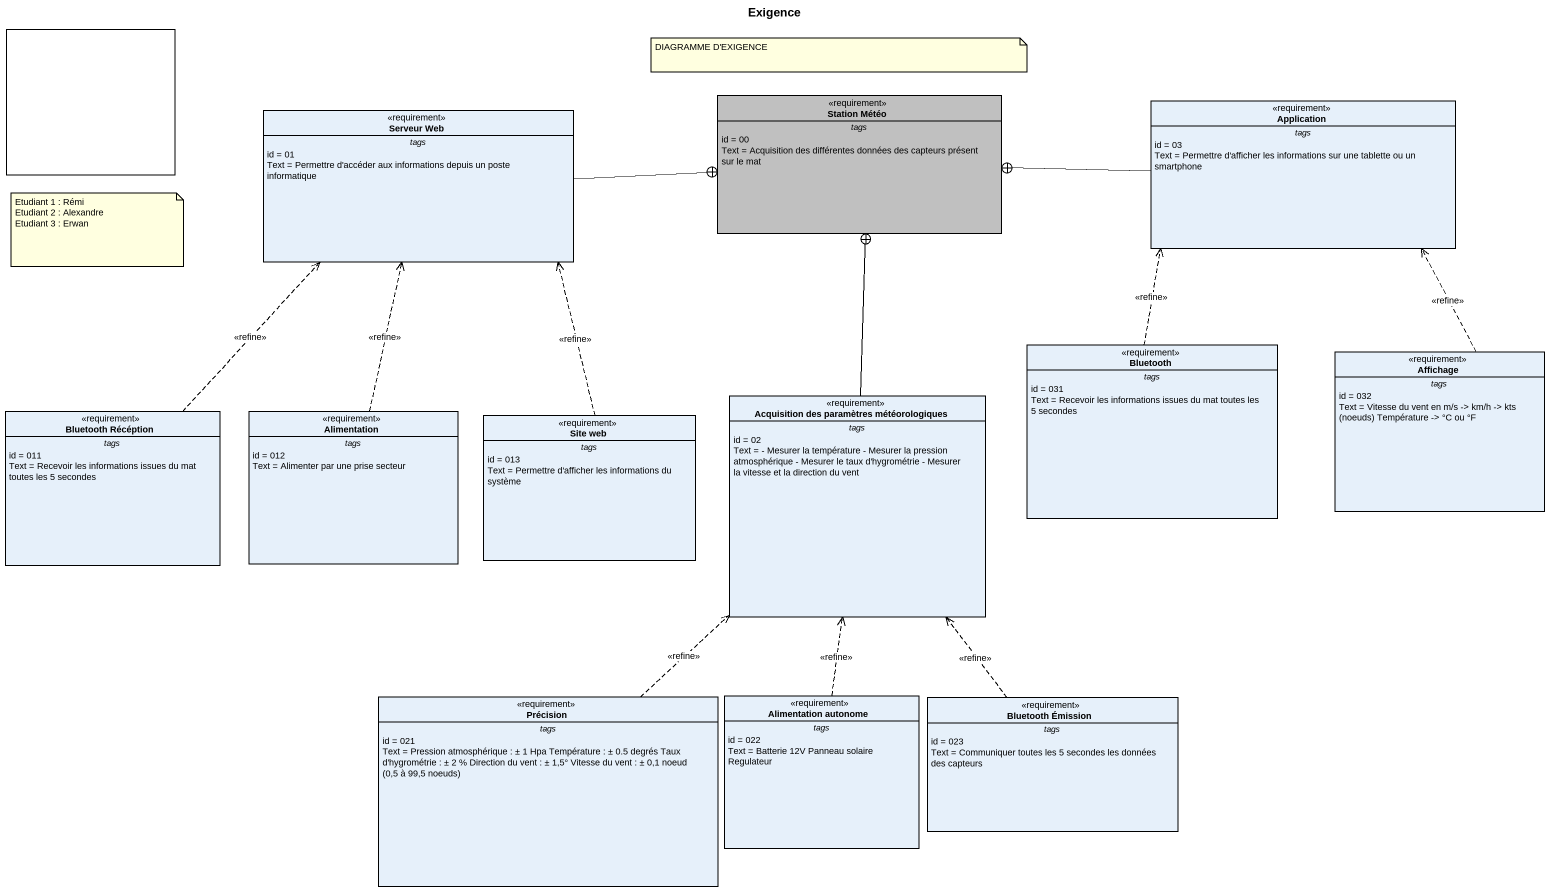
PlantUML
@startuml
title Exigence
allowmixing
hide circle
hide empty members
rectangle " " as rectangle1
class "Serveur Web" as Serveur_Web <<requirement>> {
  -- tags --
  id = 01
  Text = Permettre d'accéder aux informations depuis un poste informatique
}
class "Station Météo" as Station_Météo <<requirement>> #C0C0C0 {
  -- tags --
  id = 00
  Text = Acquisition des différentes données des capteurs présent sur le mat
}
class Application <<requirement>> {
  -- tags --
  id = 03
  Text = Permettre d'afficher les informations sur une tablette ou un smartphone
}
class Bluetooth <<requirement>> {
  -- tags --
  id = 031
  Text = Recevoir les informations issues du mat toutes les 5 secondes
}
class Affichage <<requirement>> {
  -- tags --
  id = 032
  {field} Text = Vitesse du vent en m/s -> km/h -> kts (noeuds) Température -> °C ou °F
}
class "Bluetooth Récéption" as Bluetooth_Récéption <<requirement>> {
  -- tags --
  id = 011
  Text = Recevoir les informations issues du mat toutes les 5 secondes
}
class Alimentation <<requirement>> {
  -- tags --
  id = 012
  Text = Alimenter par une prise secteur
}
class "Site web" as Site_web <<requirement>> {
  -- tags --
  id = 013
  Text = Permettre d'afficher les informations du système
}
class "Acquisition des paramètres météorologiques" as Acquisition_des_paramètres <<requirement>> {
  -- tags --
  id = 02
  Text = - Mesurer la température - Mesurer la pression atmosphérique - Mesurer le taux d'hygrométrie - Mesurer la vitesse et la direction du vent
}
class Précision <<requirement>> {
  -- tags --
  id = 021
  {field} Text = Pression atmosphérique : ± 1 Hpa Température : ± 0.5 degrés Taux d'hygrométrie : ± 2 % Direction du vent : ± 1,5° Vitesse du vent : ± 0,1 noeud (0,5 à 99,5 noeuds)
}
class "Alimentation autonome" as Alimentation_autonome <<requirement>> {
  -- tags --
  id = 022
  Text = Batterie 12V Panneau solaire Regulateur
}
class "Bluetooth Émission" as Bluetooth_Émission <<requirement>> {
  -- tags --
  id = 023
  Text = Communiquer toutes les 5 secondes les données des capteurs
}
Serveur_Web -right-+ Station_Météo
Application -left-+ Station_Météo
Bluetooth .up.> Application : <<refine>>
Affichage .up.> Application : <<refine>>
Bluetooth_Récéption .up.> Serveur_Web : <<refine>>
Alimentation .up.> Serveur_Web : <<refine>>
Site_web .up.> Serveur_Web : <<refine>>
Acquisition_des_paramètres -up-+ Station_Météo
Précision .up.> Acquisition_des_paramètres : <<refine>>
Alimentation_autonome .up.> Acquisition_des_paramètres : <<refine>>
Bluetooth_Émission .up.> Acquisition_des_paramètres : <<refine>>
note as N1
  DIAGRAMME D'EXIGENCE
end note
note as N2
  Etudiant 1 : Rémi
  Etudiant 2 : Alexandre
  Etudiant 3 : Erwan
end note
@enduml
